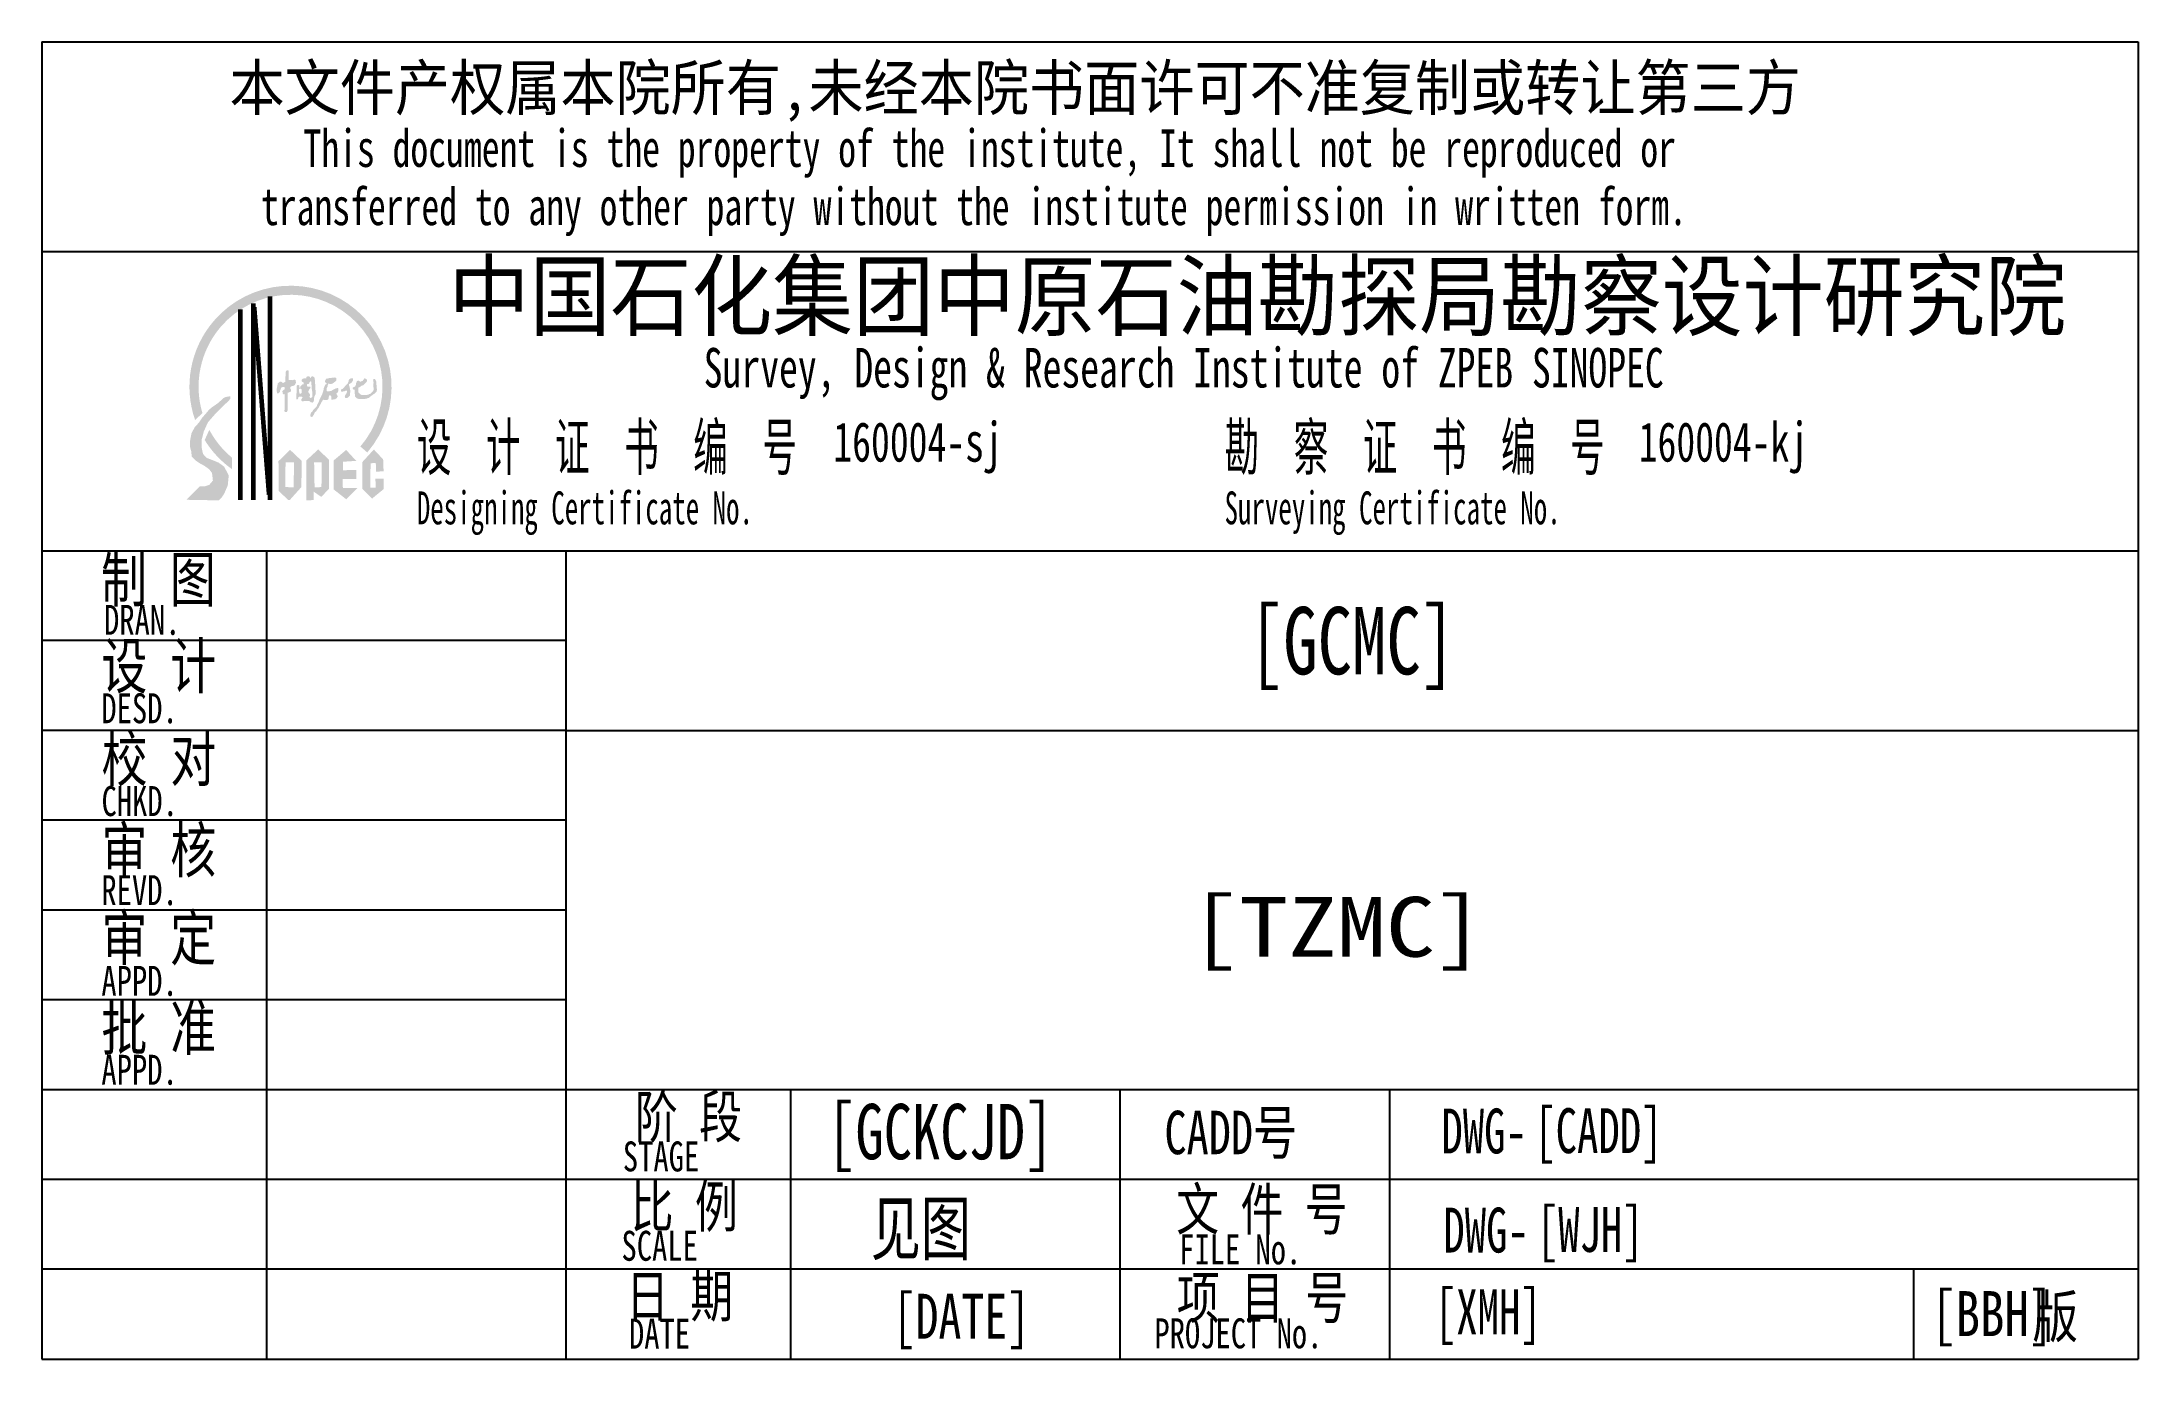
# Model space of a CAD drawing. Header units: millimetres. Extents: x -140 to 0, y 0 to 88.
import ezdxf
from ezdxf.enums import TextEntityAlignment as Align

# ---------------------------------------------------------------- set-up
doc = ezdxf.new("R2010")
doc.units = ezdxf.units.MM
doc.layers.add('QC', color=7, linetype='Continuous')
doc.styles.add('ht', font='simkai_0.ttf', dxfattribs={"width": 0.75})
doc.styles.add('HZ2', font='', dxfattribs={"width": 1.2})
doc.styles.add('TK', font='simkai_0.ttf')
doc.styles.add('宋体', font='', dxfattribs={"width": 0.8})
doc.styles.get('HZ2').set_extended_font_data('SimSun')
doc.styles.get('宋体').set_extended_font_data('SimSun')

msp = doc.modelspace()

# ---------------------------------------------------------------- hatches: boundary and pattern name
at = {"layer": 'QC'}
for color, points in [(1, [(-128.06, 68.96, -1), (-118.73, 60.97), (-118.27, 60.57, 1), (-128.53, 69.35, 0.267091), (-129.77, 62.74), (-129.28, 63.2, -0.255127)]), (256, [(-129.19, 61.97), (-128.91, 62.59), (-128.47, 63.09), (-127.87, 63.71), (-127.57, 63.97), (-127.53, 64.01), (-127.41, 64.17), (-127.41, 64.33), (-127.72, 64.28), (-127.87, 64.21), (-128.2, 63.9), (-128.38, 63.77), (-128.67, 63.57), (-128.77, 63.48), (-128.91, 63.34), (-129.06, 63.16), (-129.3, 62.89), (-129.52, 62.56), (-129.79, 62.26), (-130.01, 61.86), (-130.1, 61.38), (-130.1, 60.91), (-130.03, 60.65), (-129.99, 60.3), (-129.77, 60.06), (-129.48, 59.86), (-129.15, 59.68), (-128.82, 59.44), (-128.64, 59.2), (-128.58, 58.69), (-128.82, 58.41), (-129.15, 58.3), (-129.45, 58.32), (-130.35, 57.41), (-128.19, 57.37), (-127.98, 57.58), (-127.83, 57.81), (-127.59, 58.36), (-127.52, 59.04), (-127.83, 59.62), (-128.18, 59.88), (-128.53, 60.03), (-129, 60.21), (-129.24, 60.47), (-129.33, 60.89), (-129.33, 61.42)]), (1, [(-127.3, 59.45), (-127.3, 60.22, -0.098856), (-128.82, 62.08), (-129.13, 61.4, 0.09998)])]:
    msp.add_hatch(color=color, dxfattribs=at).paths.add_polyline_path(points)
h = msp.add_hatch(color=256, dxfattribs=at)
h.paths.add_polyline_path([(-123.03, 65.24), (-123.06, 65.4), (-123.14, 65.44), (-123.27, 65.4), (-123.43, 65.41), (-123.53, 65.41), (-123.53, 66.03), (-123.55, 66.06), (-123.64, 66.05), (-123.7, 66), (-123.72, 65.93), (-123.72, 65.8), (-123.75, 65.43), (-123.74, 65.29), (-123.91, 65.21), (-124, 65.29), (-124.11, 65.3), (-124.23, 65.2), (-124.25, 65.18), (-124.29, 64.95), (-124.33, 64.76), (-124.3, 64.56), (-124.27, 64.5), (-124.18, 64.54), (-124.1, 64.61), (-124.1, 64.69), (-124.05, 64.81), (-124.02, 64.9), (-123.93, 64.94), (-123.84, 64.94), (-123.79, 64.93), (-123.79, 64.8), (-123.89, 64.72), (-123.94, 64.67), (-123.93, 64.59), (-123.92, 64.5), (-123.84, 64.45), (-123.78, 64.48), (-123.8, 63.33), (-123.76, 63.28), (-123.7, 63.27), (-123.64, 63.28), (-123.59, 63.37), (-123.59, 64.55), (-123.42, 64.62), (-123.36, 64.67), (-123.36, 64.77), (-123.39, 64.81), (-123.41, 64.83), (-123.41, 64.92), (-123.35, 64.99), (-123.18, 65.03), (-123.1, 65.09)])
h.paths.add_polyline_path([(-121.73, 64.8), (-121.75, 65.14), (-121.76, 65.36), (-121.78, 65.49), (-121.8, 65.57), (-121.81, 65.6), (-121.84, 65.62), (-121.88, 65.64), (-121.93, 65.66), (-121.98, 65.66), (-121.98, 65.66), (-122.02, 65.62), (-122.03, 65.59), (-122.03, 65.55), (-122.06, 65.55), (-122.07, 65.58), (-122.09, 65.61), (-122.12, 65.63), (-122.15, 65.65), (-122.2, 65.65), (-122.26, 65.65), (-122.3, 65.64), (-122.33, 65.61), (-122.33, 65.6), (-122.34, 65.57), (-122.34, 65.53), (-122.39, 65.53), (-122.46, 65.52), (-122.53, 65.51), (-122.58, 65.5), (-122.65, 65.43), (-122.66, 65.37), (-122.64, 65.32), (-122.62, 65.3), (-122.55, 65.27), (-122.52, 65.23), (-122.52, 65.17), (-122.53, 65.12), (-122.57, 65.13), (-122.63, 65.1), (-122.73, 65), (-122.75, 64.97), (-122.75, 64.91), (-122.81, 64.91), (-122.8, 65.04), (-122.89, 65.09), (-122.93, 65.07), (-122.98, 65.02), (-123.01, 64.14), (-122.99, 64.12), (-122.96, 64.11), (-122.93, 64.11), (-122.93, 64.11), (-122.89, 64.16), (-122.89, 64.18), (-122.88, 64.22), (-122.87, 64.27), (-122.83, 64.29), (-122.76, 64.3), (-122.7, 64.3), (-122.64, 64.3), (-122.62, 64.28), (-122.59, 64.25), (-122.6, 64.22), (-122.63, 64.19), (-122.65, 64.16), (-122.67, 64.12), (-122.67, 64.06), (-122.66, 64.02), (-122.62, 63.99), (-122.57, 63.99), (-122.5, 64), (-122.35, 64), (-122.23, 64.01), (-122.16, 64.02), (-122.12, 63.99), (-122.04, 63.93), (-121.93, 63.9), (-121.91, 63.92), (-121.85, 63.98), (-121.84, 64.03), (-121.83, 64.12), (-121.82, 64.19), (-121.81, 64.3), (-121.76, 64.38), (-121.72, 64.46)])
h.paths.add_polyline_path([(-122.65, 64.63), (-122.66, 64.55), (-122.7, 64.51), (-122.79, 64.51), (-122.81, 64.53), (-122.82, 64.64), (-122.82, 64.72), (-122.82, 64.78), (-122.82, 64.82), (-122.79, 64.83), (-122.75, 64.83), (-122.7, 64.83), (-122.69, 64.81), (-122.66, 64.78), (-122.65, 64.72)], flags=16)
h.paths.add_polyline_path([(-122.2, 64.67), (-122.15, 64.78), (-122.11, 64.83), (-122.07, 64.88), (-122.06, 64.92), (-122.06, 64.95), (-122.09, 64.96), (-122.15, 64.96), (-122.21, 64.96), (-122.25, 64.96), (-122.27, 64.98), (-122.3, 65.04), (-122.3, 65.08), (-122.3, 65.12), (-122.24, 65.15), (-122.2, 65.15), (-122.15, 65.2), (-122.14, 65.23), (-122.12, 65.27), (-122.08, 65.31), (-122.03, 65.32), (-122.01, 65.28), (-122.01, 65.22), (-122, 65.12), (-121.99, 65.04), (-121.98, 64.95), (-121.98, 64.84), (-121.96, 64.71), (-121.94, 64.58), (-121.93, 64.52), (-121.93, 64.42), (-121.94, 64.34), (-121.95, 64.28), (-122, 64.23), (-122.03, 64.22), (-122.08, 64.22), (-122.1, 64.24), (-122.13, 64.27), (-122.13, 64.29), (-122.12, 64.33), (-122.1, 64.36), (-122.1, 64.43), (-122.12, 64.48), (-122.16, 64.52), (-122.19, 64.56), (-122.2, 64.6)], flags=16)
h.paths.add_polyline_path([(-120.22, 64.64), (-120.2, 64.7), (-120.2, 64.73), (-120.2, 64.77), (-120.2, 64.84), (-120.22, 64.87), (-120.26, 64.88), (-120.32, 64.85), (-120.37, 64.85), (-120.42, 64.83), (-120.48, 64.79), (-120.55, 64.76), (-120.61, 64.74), (-120.63, 64.71), (-120.68, 64.68), (-120.73, 64.68), (-120.79, 64.66), (-120.87, 64.66), (-120.93, 64.66), (-120.99, 64.67), (-120.99, 64.7), (-120.99, 64.76), (-120.99, 64.81), (-120.97, 64.89), (-120.93, 64.96), (-120.9, 65.1), (-120.87, 65.15), (-120.86, 65.18), (-120.78, 65.15), (-120.67, 65.15), (-120.57, 65.18), (-120.53, 65.22), (-120.42, 65.3), (-120.33, 65.39), (-120.33, 65.46), (-120.33, 65.52), (-120.38, 65.57), (-120.46, 65.58), (-120.56, 65.57), (-120.63, 65.56), (-120.7, 65.54), (-120.76, 65.54), (-120.82, 65.54), (-120.92, 65.51), (-121.02, 65.49), (-121.06, 65.42), (-121.1, 65.33), (-121.1, 65.3), (-121.08, 65.26), (-121.06, 65.25), (-121.02, 65.21), (-120.99, 65.18), (-120.99, 65.14), (-121.03, 65.12), (-121.08, 65.1), (-121.11, 65.02), (-121.17, 64.88), (-121.19, 64.75), (-121.22, 64.63), (-121.28, 64.47), (-121.33, 64.35), (-121.38, 64.27), (-121.42, 64.17), (-121.46, 64.11), (-121.49, 64), (-121.55, 63.88), (-121.61, 63.77), (-121.63, 63.7), (-121.66, 63.64), (-121.7, 63.6), (-121.75, 63.54), (-121.83, 63.46), (-121.89, 63.39), (-121.93, 63.32), (-122.02, 63.24), (-122.05, 63.15), (-122.08, 63.09), (-122.07, 63), (-122.03, 62.96), (-122.01, 62.95), (-121.95, 62.95), (-121.92, 62.98), (-121.88, 63.04), (-121.84, 63.1), (-121.81, 63.16), (-121.79, 63.22), (-121.75, 63.28), (-121.67, 63.32), (-121.63, 63.42), (-121.58, 63.48), (-121.5, 63.59), (-121.47, 63.67), (-121.43, 63.73), (-121.39, 63.8), (-121.34, 63.91), (-121.29, 63.98), (-121.22, 64.11), (-121.17, 64.08), (-121.12, 64.07), (-121.05, 64.07), (-120.97, 64.07), (-120.9, 64.11), (-120.85, 64.17), (-120.85, 64.24), (-120.83, 64.32), (-120.81, 64.38), (-120.78, 64.38), (-120.74, 64.38), (-120.69, 64.35), (-120.67, 64.3), (-120.68, 64.22), (-120.68, 64.15), (-120.68, 64.1), (-120.62, 64.09), (-120.53, 64.11), (-120.41, 64.12), (-120.33, 64.19), (-120.26, 64.27), (-120.24, 64.31), (-120.26, 64.37), (-120.29, 64.39), (-120.3, 64.43), (-120.33, 64.49), (-120.33, 64.52), (-120.3, 64.52), (-120.25, 64.58)])
h.paths.add_polyline_path([(-119.43, 64.84), (-119.44, 64.89), (-119.46, 64.97), (-119.47, 65.02), (-119.5, 65.05), (-119.5, 65.11), (-119.5, 65.13), (-119.47, 65.14), (-119.44, 65.17), (-119.41, 65.18), (-119.36, 65.2), (-119.34, 65.22), (-119.33, 65.24), (-119.29, 65.27), (-119.28, 65.28), (-119.26, 65.33), (-119.22, 65.39), (-119.22, 65.46), (-119.23, 65.51), (-119.25, 65.53), (-119.28, 65.53), (-119.32, 65.53), (-119.35, 65.53), (-119.38, 65.52), (-119.42, 65.49), (-119.47, 65.46), (-119.48, 65.45), (-119.51, 65.4), (-119.51, 65.34), (-119.54, 65.28), (-119.56, 65.21), (-119.61, 65.14), (-119.62, 65.14), (-119.78, 64.97), (-119.81, 64.93), (-119.87, 64.87), (-119.93, 64.81), (-119.98, 64.81), (-120, 64.79), (-120.03, 64.73), (-120.03, 64.68), (-120, 64.64), (-119.93, 64.64), (-119.84, 64.65), (-119.76, 64.67), (-119.74, 64.69), (-119.71, 64.7), (-119.66, 64.7), (-119.61, 64.68), (-119.63, 64.6), (-119.65, 64.54), (-119.68, 64.49), (-119.71, 64.45), (-119.75, 64.39), (-119.76, 64.32), (-119.77, 64.29), (-119.76, 64.25), (-119.73, 64.21), (-119.68, 64.2), (-119.62, 64.2), (-119.58, 64.23), (-119.42, 64.39), (-119.42, 64.45), (-119.42, 64.52), (-119.41, 64.58), (-119.41, 64.63), (-119.41, 64.69), (-119.41, 64.73), (-119.42, 64.78)])
h.paths.add_polyline_path([(-118.43, 65.16), (-118.43, 65.17), (-118.42, 65.18), (-118.31, 65.28), (-118.3, 65.33), (-118.29, 65.38), (-118.29, 65.42), (-118.31, 65.46), (-118.34, 65.48), (-118.37, 65.5), (-118.41, 65.51), (-118.44, 65.52), (-118.46, 65.52), (-118.49, 65.48), (-118.52, 65.43), (-118.59, 65.35), (-118.68, 65.32), (-118.72, 65.3), (-118.78, 65.32), (-118.82, 65.36), (-118.86, 65.37), (-118.89, 65.37), (-118.93, 65.35), (-118.98, 65.3), (-118.99, 65.25), (-119.02, 65.19), (-119.02, 65.13), (-119.04, 65.06), (-119.08, 64.98), (-119.11, 64.97), (-119.15, 64.94), (-119.17, 64.94), (-119.21, 64.92), (-119.25, 64.87), (-119.23, 64.83), (-119.22, 64.79), (-119.17, 64.77), (-119.12, 64.76), (-119.11, 64.71), (-119.11, 64.63), (-119.11, 64.53), (-119.1, 64.48), (-119.1, 64.4), (-119.09, 64.33), (-119.07, 64.28), (-119.01, 64.23), (-118.95, 64.18), (-118.86, 64.15), (-118.77, 64.15), (-118.64, 64.15), (-118.57, 64.14), (-118.47, 64.15), (-118.41, 64.15), (-118.32, 64.17), (-118.28, 64.18), (-118.21, 64.21), (-118.16, 64.22), (-118.12, 64.26), (-118.12, 64.26), (-118.06, 64.31), (-118.02, 64.33), (-117.97, 64.38), (-117.91, 64.42), (-117.84, 64.47), (-117.8, 64.49), (-117.65, 64.64), (-117.64, 64.68), (-117.63, 64.73), (-117.63, 64.77), (-117.63, 64.83), (-117.64, 64.88), (-117.64, 64.93), (-117.64, 64.99), (-117.65, 65.04), (-117.66, 65.12), (-117.66, 65.19), (-117.66, 65.24), (-117.66, 65.28), (-117.66, 65.31), (-117.7, 65.36), (-117.72, 65.41), (-117.74, 65.45), (-117.78, 65.48), (-117.82, 65.49), (-117.84, 65.48), (-117.88, 65.44), (-117.88, 65.41), (-117.86, 65.32), (-117.85, 65.22), (-117.86, 65.16), (-117.86, 65.04), (-117.86, 64.96), (-117.85, 64.91), (-117.85, 64.84), (-117.85, 64.77), (-117.86, 64.69), (-117.91, 64.64), (-117.93, 64.63), (-118.04, 64.52), (-118.04, 64.52), (-118.09, 64.47), (-118.14, 64.47), (-118.19, 64.43), (-118.28, 64.42), (-118.35, 64.42), (-118.44, 64.42), (-118.49, 64.4), (-118.56, 64.42), (-118.64, 64.42), (-118.67, 64.42), (-118.71, 64.45), (-118.77, 64.5), (-118.82, 64.53), (-118.85, 64.57), (-118.86, 64.61), (-118.87, 64.65), (-118.87, 64.71), (-118.87, 64.78), (-118.86, 64.83), (-118.86, 64.88), (-118.84, 64.93), (-118.78, 64.93), (-118.73, 64.97), (-118.66, 65.02), (-118.63, 65.04), (-118.53, 65.06)])
h = msp.add_hatch(color=256, dxfattribs=at)
h.paths.add_polyline_path([(-122.65, 60.01), (-123.43, 60.75), (-124.2, 59.99), (-124.19, 58), (-123.55, 57.4), (-123.45, 57.39), (-122.67, 58.26)])
h.paths.add_polyline_path([(-123.18, 58.24), (-123.74, 58.26), (-123.73, 59.92), (-123.17, 59.92)], flags=16)
h.paths.add_polyline_path([(-121.55, 60.77), (-122.34, 60.04), (-122.34, 57.37), (-121.86, 57.39), (-121.86, 57.96), (-121.38, 57.63), (-121.33, 57.61), (-120.82, 58.16), (-120.82, 60.08)])
h.paths.add_polyline_path([(-121.82, 59.91), (-121.31, 59.92), (-121.33, 58.26), (-121.79, 58.23)], flags=16)
h.paths.add_polyline_path([(-119.68, 60.74), (-120.51, 60.04), (-120.51, 58.1), (-119.67, 57.44), (-118.92, 58.2), (-119.9, 58.2), (-119.92, 58.79), (-118.99, 58.79), (-119.01, 59.41), (-119.89, 59.38), (-119.9, 59.95), (-119.01, 60.01)])
h.paths.add_polyline_path([(-117.83, 60.77), (-118.61, 59.92), (-118.6, 58.14), (-117.95, 57.49), (-117.17, 58.13), (-117.17, 58.82), (-117.73, 58.82), (-117.7, 58.21), (-118.07, 58.21), (-118.05, 59.85), (-117.7, 59.87), (-117.69, 59.28), (-117.18, 59.32), (-117.21, 60.11)])

# ---------------------------------------------------------------- linework, layer by layer
at = {"layer": 'QC', "color": 5}
for p, q in [((-140, 88), (-140, 0)), ((-140, 88), (0, 88)), ((0, 88), (0, 0)), ((-140, 74), (0, 74)), ((-140, 54), (0, 54)), ((-125, 54), (-125, 0)), ((-105, 54), (-105, 0)), ((-105, 42), (0, 42)), ((0, 18), (-105, 18)), ((-90, 18), (-90, 0)), ((-68, 18), (-68, 0)), ((-50, 18), (-50, 0)), ((-15, 6), (-15, 0)), ((-140, 0), (0, 0))]:
    msp.add_line(p, q, dxfattribs=at)
at = {"layer": 'QC'}
for p, q in [((-105, 48), (-140, 48)), ((-105, 42), (-140, 42)), ((-105, 36), (-140, 36)), ((-105, 30), (-140, 30)), ((-105, 24), (-140, 24)), ((-105, 18), (-140, 18)), ((0, 12), (-140, 12)), ((0, 6), (-140, 6))]:
    msp.add_line(p, q, dxfattribs=at)
at = {"layer": 'QC', "color": 7, "const_width": 0.31}
for points in [[(-126.74, 57.4), (-126.74, 70.14)], [(-125.88, 57.4), (-125.88, 70.53)], [(-125.82, 70.27), (-124.83, 57.75)], [(-124.77, 57.4), (-124.77, 71)]]:
    msp.add_lwpolyline(points, dxfattribs=at)

# ---------------------------------------------------------------- texts
at = {"layer": 'QC', "color": 7, "style": 'TK'}
for s, height, width, p in [('本文件产权属本院所有,未经本院书面许可不准复制或转让第三方', 3, 0.9, (-127.47, 83.44)), ('This document is the property of the institute, It shall not be reproduced or', 2.5, 0.7, (-122.53, 79.65)), ('transferred to any other party without the institute permission in written form.', 2.5, 0.7, (-125.37, 75.76)), ('中国石化集团中原石油勘探局勘察设计研究院', 4.4, 0.9, (-112.83, 68.83)), ('设  计  证  书  编  号', 3.08, 0.55, (-114.96, 59.4)), ('160004-sj', 2.64, 0.7, (-87.14, 59.96)), ('勘  察  证  书  编  号', 3.08, 0.55, (-61.01, 59.4)), ('160004-kj', 2.64, 0.7, (-33.35, 59.96)), ('Designing Certificate No. ', 2.2, 0.6, (-114.96, 55.77)), ('Surveying Certificate No.', 2.2, 0.6, (-61.01, 55.77)), ('制 图', 3, 0.75, (-136.05, 50.6)), ('DRAN.', 2, 0.75, (-135.85, 48.39)), ('设 计', 3, 0.75, (-136.03, 44.81)), ('DESD.', 2, 0.75, (-136.03, 42.48)), ('校 对', 3, 0.75, (-136.02, 38.6)), ('CHKD.', 2, 0.75, (-136.02, 36.28)), ('审 核', 3, 0.75, (-136.03, 32.51)), ('REVD.', 2, 0.75, (-136.03, 30.33)), ('审 定', 3, 0.75, (-136.03, 26.64)), ('APPD.', 2, 0.75, (-136.03, 24.27)), ('批 准', 3, 0.75, (-136.03, 20.64)), ('APPD.', 2, 0.75, (-136.03, 18.33)), ('阶 段', 2.8, 0.75, (-100.4, 14.8)), ('CADD号', 2.9, 0.75, (-65.03, 13.69)), ('STAGE', 2, 0.75, (-101.2, 12.54)), ('比 例', 2.8, 0.75, (-100.68, 8.8)), ('文 件 号', 2.8, 0.75, (-64.24, 8.62)), ('SCALE', 2, 0.75, (-101.29, 6.57)), ('FILE No.', 2, 0.75, (-64.05, 6.33)), ('日 期', 2.8, 0.75, (-100.99, 2.81)), ('项 目 号', 2.8, 0.75, (-64.2, 2.71)), ('DATE', 2, 0.75, (-100.79, 0.7)), ('PROJECT No.', 2, 0.75, (-65.7, 0.72))]:
    msp.add_text(s, height=height, dxfattribs=dict(at, width=width)).set_placement(p)
at = {"layer": 'QC', "color": 7, "style": 'TK', "width": 0.7}
msp.add_text('Survey, Design & Research Institute of ZPEB SINOPEC', height=2.64, dxfattribs=at).set_placement((-63.74, 64.12), align=Align.BOTTOM_CENTER)
at = {"layer": 'QC', "style": 'ht', "width": 0.75}
for s, height, p in [('[GCMC]', 4.5, (-52.5, 48)), ('[GCKCJD]', 3.7, (-80, 15.2))]:
    msp.add_text(s, height=height, dxfattribs=at).set_placement(p, align=Align.MIDDLE_CENTER)
at = {"layer": 'QC'}
for s, height, style, width, p in [('[TZMC]', 4, 'HZ2', 1.2, (-53.5, 26.88)), ('见图', 3.5, '宋体', 0.7, (-81.3, 6.99))]:
    msp.add_text(s, height=height, dxfattribs=dict(at, style=style, width=width)).set_placement(p, align=Align.CENTER)
at = {"layer": 'QC', "style": '宋体', "width": 0.7}
for s, p in [('[CADD]', (-40.33, 13.76)), ('DWG-', (-46.53, 13.74)), ('DWG-', (-46.4, 7.12)), ('[WJH]', (-40.16, 7.16)), ('[XMH]', (-46.97, 1.65))]:
    msp.add_text(s, height=3, dxfattribs=at).set_placement(p)
at = {"layer": 'QC', "color": 7, "style": 'TK', "width": 0.75}
msp.add_text('[DATE]', height=3, dxfattribs=at).set_placement((-78.59, 2.86), align=Align.MIDDLE_CENTER)
at = {"layer": 'QC', "color": 7, "style": '宋体', "width": 0.8}
for s, height, p in [('[BBH]', 3, (-9.74, 1.54)), ('版', 2.8, (-5.53, 1.44))]:
    msp.add_text(s, height=height, dxfattribs=at).set_placement(p, align=Align.CENTER)

doc.saveas('drawing.dxf')
